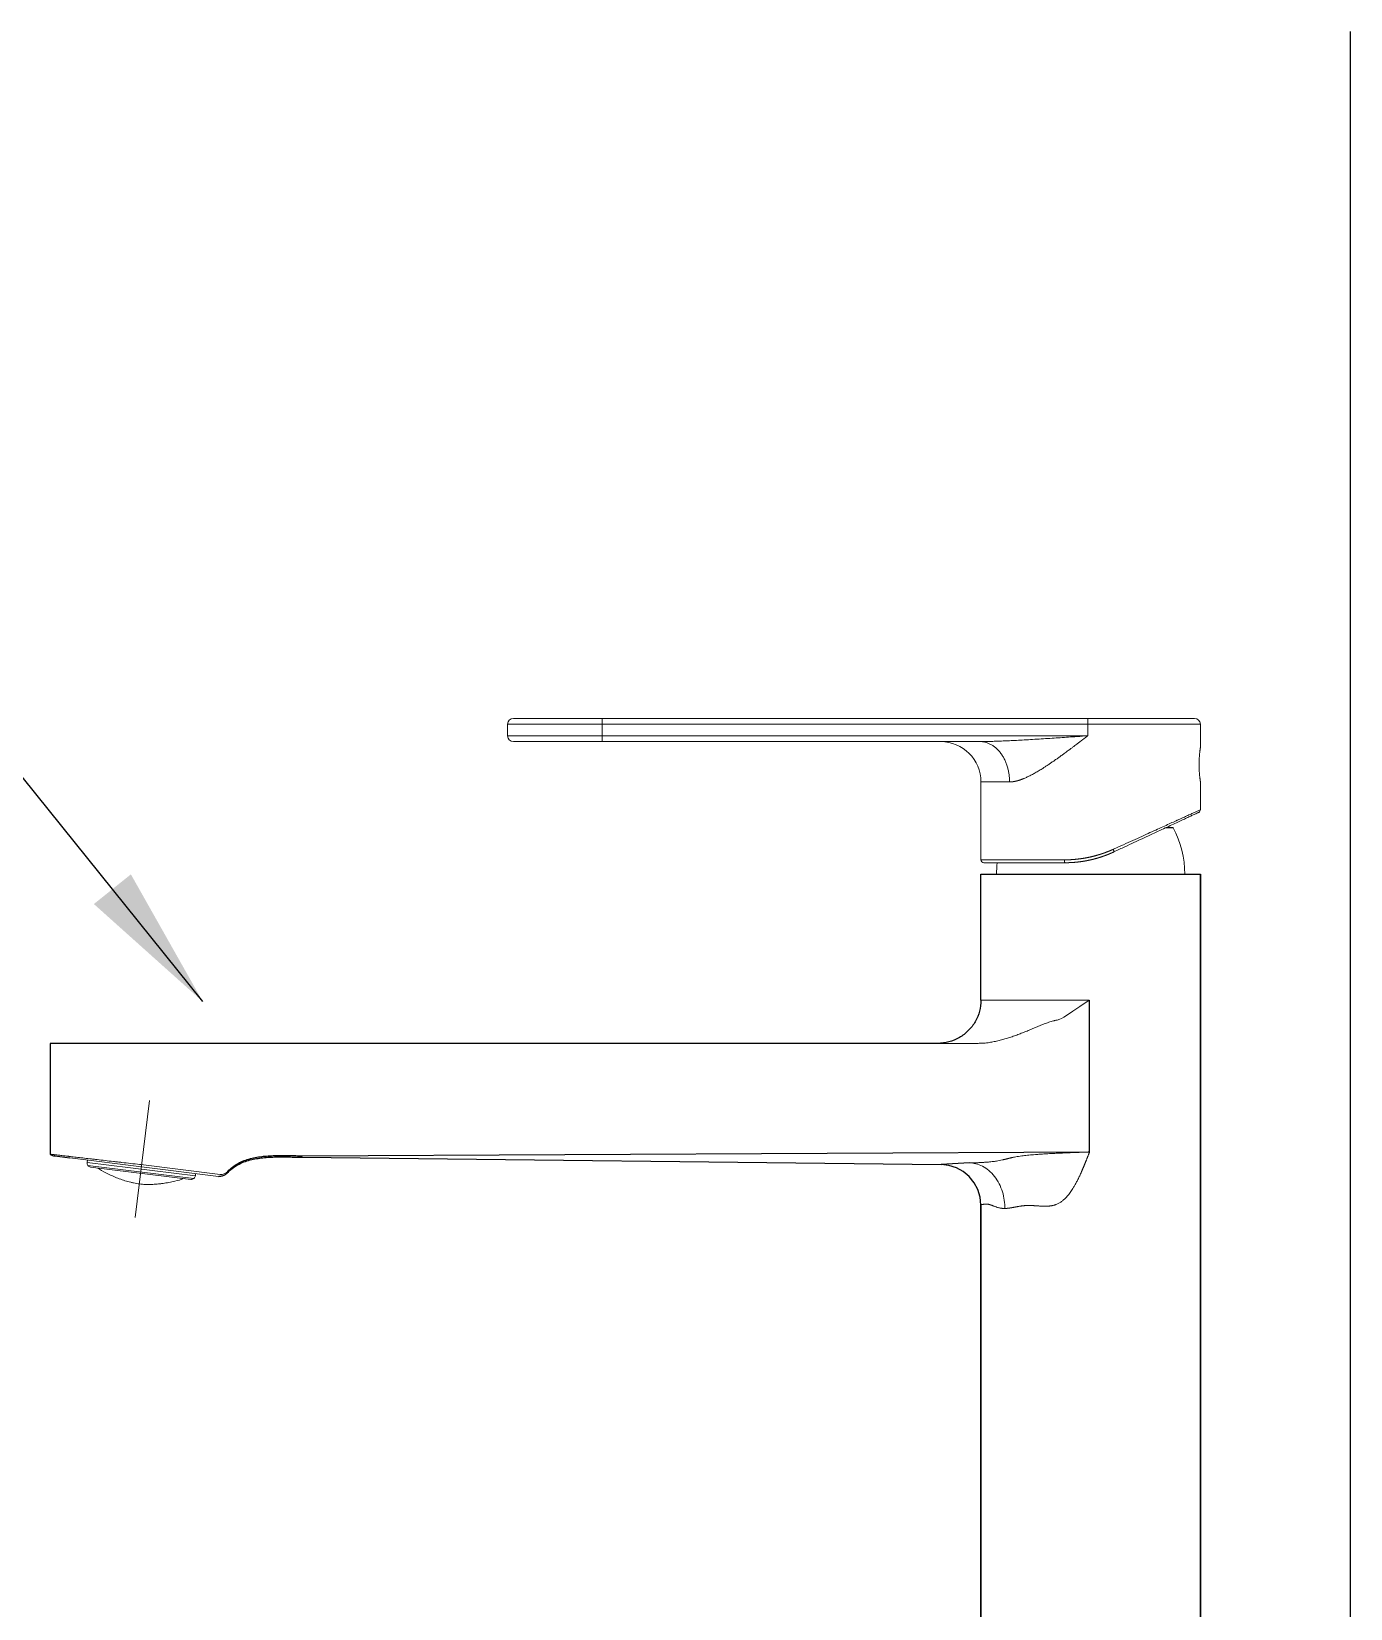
# Model space of a CAD drawing. Extents: x 0 to 3100, y 0 to 2303.
# Drawn here: x 2241.5 to 2470, y 815.9 to 1089.1 of the extents above; entities that cross this region are included whole.
import ezdxf

# ---------------------------------------------------------------- set-up
doc = ezdxf.new("R2010")
doc.units = 0
doc.header["$LTSCALE"] = 20
doc.header["$MEASUREMENT"] = 0
doc.linetypes.add('CENTER', pattern=[2, 1.25, -0.25, 0.25, -0.25])
doc.layers.get('0').update_dxf_attribs({"linetype": 'CONTINUOUS'})
for name, color, linetype in [('1', 1, 'CONTINUOUS'), ('3', 3, 'CONTINUOUS'), ('BODY', 7, 'CONTINUOUS'), ('DEF_LAYER_ASSEM_MEMBER', 7, 'CONTINUOUS')]:
    doc.layers.add(name, color=color, linetype=linetype)
doc.dimstyles.get("Standard").update_dxf_attribs({"dimtxt": 2.5, "dimasz": 2, "dimexe": 2, "dimexo": 1, "dimgap": 1.5, "dimtad": 1, "dimdec": 0, "dimlfac": 10, "dimrnd": 0.5, "dimzin": 0, "dimdsep": 46, "dimtxsty": 'Standard', "dimcen": 0, "dimclrt": 2, "dimadec": 0, "dimazin": 0, "dimtfac": 1, "dimtdec": 0, "dimtmove": 0, "dimatfit": 3, "dimfxl": 0, "dimtolj": 1, "dimtzin": 0, "dimarcsym": 0})

msp = doc.modelspace()

# ---------------------------------------------------------------- linework, layer by layer
at = {"ltscale": 0.5}
for p, q in [((2406.00001, 943.09564), (2444.00001, 943.09564)), ((2424.81765, 894.97751), (2424.81765, 921.29564)), ((2288.45205, 894.31235), (2424.81765, 894.97751)), ((2404.01158, 893.0778), (2399.0816, 892.78202))]:
    msp.add_line(p, q, dxfattribs=at)
at = {"color": 7, "linetype": 'Continuous'}
for p, q in [((2444.00001, 663.11436), (2444.00001, 943.09564)), ((2398.50001, 913.79564), (2244.75878, 913.79564)), ((2244.75878, 913.79564), (2244.75878, 894.58046)), ((2245.56243, 894.27179), (2248.1724, 893.95132)), ((2288.38582, 894.06647), (2399.0816, 892.78202)), ((2406.00001, 885.78249), (2406.00001, 663.11436))]:
    msp.add_line(p, q, dxfattribs=at)
for points, start_tangent, end_tangent in [([(2406.00001, 921.29564), (2405.74445, 919.3545), (2404.9952, 917.54564), (2403.80331, 915.99234), (2402.25001, 914.80045), (2400.44115, 914.0512), (2398.50001, 913.79564)], (-0.004338091, -0.99999059), (-0.99999059, -0.004338091)), ([(2244.75878, 894.58046), (2245.15276, 894.3724), (2245.56192, 894.27185)], (0.827859423, -0.560935625), (0.993753161, -0.111600426)), ([(2275.4428, 891.34249), (2276.29154, 892.11701), (2277.25815, 892.7497), (2278.30384, 893.23324), (2279.39077, 893.58144), (2280.49356, 893.81906), (2281.61176, 893.97285), (2282.74461, 894.06291), (2283.88082, 894.1053), (2285.00954, 894.1145), (2286.13318, 894.10372), (2287.25668, 894.08417), (2288.38582, 894.06647)], (0.682652481, 0.730743176), (0.999890221, -0.014817096)), ([(2275.50903, 891.58837), (2276.35777, 892.36289), (2277.32438, 892.99558), (2278.37007, 893.47912), (2279.457, 893.82732), (2280.5598, 894.06494), (2281.67799, 894.21873), (2282.81084, 894.30879), (2283.94705, 894.35118), (2285.07577, 894.36038), (2286.19942, 894.3496), (2287.32291, 894.33005), (2288.45205, 894.31235)], (0.682652481, 0.730743176), (0.999890221, -0.014817096)), ([(2273.91882, 890.74495), (2274.2036, 890.77781), (2274.48077, 890.80941), (2274.7497, 890.88344), (2275.00337, 890.99967), (2275.23612, 891.15378), (2275.44273, 891.34241)], (0.993073833, -0.117491968), (0.684908477, 0.728629109))]:
    msp.add_spline(points, degree=3, dxfattribs=dict(at, start_tangent=start_tangent, end_tangent=end_tangent))
at = {"layer": '1', "color": 5}
msp.add_line((2470, 49.14283), (2470, 1089.14283), dxfattribs=at)
at = {"layer": '1', "color": 7, "linetype": 'Continuous', "lineweight": 18}
for p, q in [((2324.00001, 969.09564), (2324.00001, 967.09564)), ((2340.38232, 970.09564), (2325.00001, 970.09564)), ((2340.38232, 970.09564), (2424.52883, 970.09564)), ((2424.52883, 970.09564), (2443.00001, 970.09564)), ((2444.00001, 966.09564), (2444.00001, 969.09564)), ((2340.38232, 966.09564), (2325.00001, 966.09564)), ((2405.77359, 966.09564), (2340.38232, 966.09564)), ((2444.00001, 966.09564), (2444.00001, 964.99564)), ((2406.00001, 959.09564), (2406.00001, 945.59564)), ((2444.00001, 959.19564), (2444.00001, 954.27402)), ((2438.14555, 951.19564), (2439.19029, 951.19564)), ((2406.50001, 945.09564), (2420.56612, 945.09564)), ((2273.91882, 890.74495), (2248.1724, 893.95132)), ((2251.19967, 893.53409), (2251.15092, 893.13705)), ((2269.12995, 890.22424), (2251.76039, 892.35696)), ((2260.43733, 892.77995), (2274.19035, 891.09129)), ((2269.95879, 891.23076), (2269.91004, 890.83372))]:
    msp.add_line(p, q, dxfattribs=at)
at = {"layer": '1', "color": 7, "linetype": 'Continuous', "lineweight": 13}
for p, q in [((2340.35614, 969.09564), (2324.00001, 969.09564)), ((2340.35614, 969.09564), (2424.50265, 969.09564)), ((2340.35614, 969.09564), (2340.35614, 967.09564)), ((2424.50265, 969.09564), (2444.00001, 969.09564)), ((2424.50265, 969.09564), (2424.50265, 967.09564)), ((2340.35614, 967.09564), (2324.00001, 967.09564)), ((2424.50265, 967.09564), (2340.35614, 967.09564)), ((2410.94994, 959.09564), (2406.00001, 959.09564)), ((2438.04721, 951.1429), (2439.27841, 951.1429)), ((2420.44628, 945.59564), (2406.00001, 945.59564)), ((2406.00001, 921.29564), (2424.73956, 921.29564)), ((2269.91004, 890.83372), (2251.15092, 893.13705)), ((2269.64622, 890.36742), (2251.29409, 892.62077))]:
    msp.add_line(p, q, dxfattribs=at)
at = {"layer": '1', "color": 7, "linetype": 'Continuous', "lineweight": 18}
for centre, radius, start, end in [((2325.00001, 969.09564), 1, 90, 180), ((2443.00001, 969.09564), 1, 0, 90), ((2325.00001, 967.09564), 1, 180, 270), ((2399.00001, 959.09564), 7, 0, 90), ((2443.50001, 954.27402), 0.5, 295.000562, 0.0002375), ((2439.19029, 951.09564), 0.1, 28.2035555, 90), ((2424.27257, 943.09564), 17.02744, 0, 28.2035555), ((2406.50001, 945.59564), 0.5, 180, 270), ((2425.72745, 943.09564), 17.02744, 173.2545019, 180), ((2251.8457, 893.05174), 0.7, 173, 218), ((2251.8457, 893.05174), 0.7, 218, 263), ((2269.21526, 890.91902), 0.7, 263, 308), ((2269.21526, 890.91902), 0.7, 308, 353)]:
    msp.add_arc(centre, radius, start, end, dxfattribs=at)
at = {"layer": '1', "color": 7, "linetype": 'Continuous', "lineweight": 13}
for centre, major_axis, start_param, end_param in [((2340.38232, 969.09564), (0, 1), 0, 1.570796327), ((2424.52883, 969.09564), (0, 1), 0, 1.570796327), ((2340.38232, 967.09564), (0, -1), 4.71238898, 6.283185307)]:
    msp.add_ellipse(centre, major_axis=major_axis, ratio=0.026176948, start_param=start_param, end_param=end_param, dxfattribs=at)
at = {"layer": '1', "color": 7, "linetype": 'Continuous', "lineweight": 18}
msp.add_ellipse((2274.37535, 892.59905), major_axis=(0, 1.51907), ratio=0.999657325, start_param=3.019461056, end_param=3.984390398, dxfattribs=at)
for points, knots in [([(2406.75971, 966.10314), (2406.539, 966.09995), (2406.20797, 966.09655), (2405.88323, 966.09564), (2405.77359, 966.09564)], [0, 0, 0, 0, 0.659894559, 1, 1, 1, 1]), ([(2405.77359, 966.09564), (2405.9261, 966.09564), (2406.08142, 966.08652), (2406.37567, 966.05062), (2406.51413, 966.02627), (2406.65342, 965.99379)], [0, 0, 0, 0, 0.534544831, 0.534544831, 1, 1, 1, 1]), ([(2443.77739, 962.09564), (2443.77739, 962.19153), (2443.77813, 962.2866), (2443.78099, 962.47516), (2443.78525, 962.66213), (2443.79216, 962.84597), (2443.79725, 962.95986), (2443.79831, 962.98259), (2443.80051, 963.02794), (2443.80165, 963.0506), (2443.80516, 963.11813), (2443.80763, 963.16256), (2443.8154, 963.29415), (2443.82671, 963.46503), (2443.83957, 963.62698), (2443.84966, 963.74507), (2443.85481, 963.80327), (2443.86011, 963.86018), (2443.86367, 963.89784), (2443.86546, 963.91651), (2443.87444, 964.00864), (2443.88898, 964.149), (2443.91065, 964.33902), (2443.9246, 964.45205), (2443.93472, 964.53157), (2443.93804, 964.55725), (2443.94448, 964.60631), (2443.9476, 964.62975), (2443.95665, 964.69685), (2443.96787, 964.77774), (2443.97711, 964.84172), (2443.98318, 964.88326), (2443.98506, 964.89602), (2443.98852, 964.91937), (2443.99009, 964.92994), (2443.9943, 964.95806), (2443.99855, 964.98612), (2444.00001, 964.99563), (2444.00001, 964.99564)], [0, 0, 0, 0, 0.062510842, 0.062510842, 0.125021685, 0.187532527, 0.187532527, 0.203160238, 0.203160238, 0.218787949, 0.218787949, 0.25004337, 0.25004337, 0.312554212, 0.375065055, 0.375065055, 0.406320476, 0.421948187, 0.421948187, 0.437575897, 0.437575897, 0.50008674, 0.562597582, 0.625108425, 0.625108425, 0.656363846, 0.656363846, 0.687619267, 0.687619267, 0.75013011, 0.812640952, 0.812640952, 0.843896373, 0.843896373, 0.875151795, 0.875151795, 0.937662637, 1, 1, 1, 1]), ([(2444.00001, 959.19564), (2444.00001, 959.19565), (2443.99929, 959.20039), (2443.99645, 959.21902), (2443.99224, 959.24681), (2443.98541, 959.29277), (2443.98036, 959.32731), (2443.97931, 959.3345), (2443.97714, 959.34949), (2443.97601, 959.35728), (2443.97253, 959.38146), (2443.97008, 959.39862), (2443.96238, 959.45319), (2443.95115, 959.53412), (2443.93836, 959.63111), (2443.92832, 959.70994), (2443.92318, 959.75088), (2443.9179, 959.79415), (2443.91435, 959.82351), (2443.91257, 959.83845), (2443.9036, 959.91403), (2443.88909, 960.0413), (2443.86739, 960.25069), (2443.8534, 960.40262), (2443.84323, 960.52133), (2443.83989, 960.5618), (2443.83341, 960.64349), (2443.83027, 960.6848), (2443.82116, 960.81008), (2443.80986, 960.98076), (2443.80054, 961.15861), (2443.79441, 961.29474), (2443.79251, 961.34057), (2443.78902, 961.43317), (2443.78742, 961.47999), (2443.78317, 961.62056), (2443.77886, 961.80908), (2443.77739, 961.99975), (2443.77739, 962.09564)], [0, 0, 0, 0, 0.0625, 0.0625, 0.125, 0.1875, 0.1875, 0.203125, 0.203125, 0.21875, 0.21875, 0.25, 0.25, 0.3125, 0.375, 0.375, 0.40625, 0.421875, 0.421875, 0.4375, 0.4375, 0.5, 0.5625, 0.625, 0.625, 0.65625, 0.65625, 0.6875, 0.6875, 0.75, 0.8125, 0.8125, 0.84375, 0.84375, 0.875, 0.875, 0.9375, 1, 1, 1, 1]), ([(2429.01848, 946.96949), (2428.99988, 946.96083), (2428.96268, 946.94353), (2428.9068, 946.91779), (2428.85089, 946.89224), (2428.79495, 946.86688), (2428.73898, 946.84172), (2428.68297, 946.81675), (2428.62694, 946.79197), (2428.57089, 946.76739), (2428.5148, 946.74299), (2428.45869, 946.71879), (2428.40255, 946.69478), (2428.34639, 946.67097), (2428.2902, 946.64734), (2428.23399, 946.62391), (2428.17775, 946.60066), (2428.12149, 946.57761), (2428.06521, 946.55475), (2428.00891, 946.53208), (2427.95259, 946.50959), (2427.89625, 946.4873), (2427.83989, 946.4652), (2427.78351, 946.44329), (2427.72712, 946.42156), (2427.67071, 946.40003), (2427.61428, 946.37868), (2427.55783, 946.35752), (2427.50138, 946.33655), (2427.4449, 946.31577), (2427.38842, 946.29518), (2427.33192, 946.27477), (2427.2754, 946.25455), (2427.21888, 946.23452), (2427.16235, 946.21467), (2427.1058, 946.19501), (2427.04925, 946.17554), (2426.99269, 946.15625), (2426.93611, 946.13715), (2426.87954, 946.11824), (2426.82295, 946.0995), (2426.76636, 946.08096), (2426.70976, 946.0626), (2426.65316, 946.04442), (2426.59655, 946.02642), (2426.53994, 946.00861), (2426.48333, 945.99099), (2426.42671, 945.97354), (2426.37009, 945.95628), (2426.31347, 945.93921), (2426.25685, 945.92231), (2426.20024, 945.9056), (2426.14362, 945.88906), (2426.087, 945.87271), (2426.03038, 945.85654), (2425.97377, 945.84055), (2425.91716, 945.82474), (2425.86055, 945.80912), (2425.80395, 945.79367), (2425.74736, 945.7784), (2425.69077, 945.76331), (2425.63418, 945.7484), (2425.5776, 945.73366), (2425.52103, 945.71911), (2425.46447, 945.70473), (2425.40792, 945.69054), (2425.35137, 945.67652), (2425.29484, 945.66267), (2425.23831, 945.649), (2425.1818, 945.63551), (2425.12529, 945.6222), (2425.0688, 945.60906), (2425.01233, 945.59609), (2424.95586, 945.58331), (2424.89941, 945.57069), (2424.84298, 945.55825), (2424.76998, 945.54238), (2424.68038, 945.5233), (2424.57417, 945.50127), (2424.46796, 945.47984), (2424.36175, 945.45902), (2424.25554, 945.43878), (2424.14933, 945.41915), (2424.04314, 945.4001), (2423.93696, 945.38166), (2423.8308, 945.3638), (2423.72466, 945.34653), (2423.61854, 945.32985), (2423.51245, 945.31376), (2423.40639, 945.29825), (2423.30037, 945.28333), (2423.19438, 945.26899), (2423.08843, 945.25524), (2422.98253, 945.24206), (2422.87667, 945.22946), (2422.77086, 945.21744), (2422.66511, 945.206), (2422.55942, 945.19513), (2422.45378, 945.18483), (2422.34821, 945.1751), (2422.2427, 945.16595), (2422.13726, 945.15736), (2422.0319, 945.14933), (2421.92661, 945.14188), (2421.8214, 945.13498), (2421.71627, 945.12865), (2421.61123, 945.12287), (2421.50627, 945.11766), (2421.4014, 945.113), (2421.29663, 945.1089), (2421.19195, 945.10534), (2421.08738, 945.10234), (2420.9829, 945.09989), (2420.87853, 945.09799), (2420.77427, 945.09664), (2420.67012, 945.0958), (2420.60079, 945.09569), (2420.56612, 945.09564)], [0, 0, 0, 0, 0.007120331, 0.014231473, 0.021333469, 0.028426362, 0.035510195, 0.042585011, 0.049650854, 0.056707768, 0.063755796, 0.070794983, 0.077825372, 0.084847007, 0.091859933, 0.098864196, 0.105859838, 0.112846906, 0.119825445, 0.1267955, 0.133757116, 0.140710339, 0.147655214, 0.154591788, 0.161520107, 0.168440218, 0.175352165, 0.182255997, 0.189151759, 0.196039499, 0.202919264, 0.209791102, 0.216655058, 0.223511182, 0.230359521, 0.237200123, 0.244033036, 0.250858307, 0.257675987, 0.264486122, 0.271288762, 0.278083956, 0.284871753, 0.291652202, 0.298425352, 0.305191253, 0.311949955, 0.318701507, 0.325445959, 0.332183362, 0.338913766, 0.345637221, 0.352353778, 0.359063488, 0.365766402, 0.372462571, 0.379152046, 0.385834878, 0.39251112, 0.399180822, 0.405844037, 0.412500817, 0.419151213, 0.425795279, 0.432433066, 0.439064628, 0.445690017, 0.452309286, 0.458922487, 0.465529675, 0.472130903, 0.478726224, 0.485315691, 0.491899359, 0.498477282, 0.505049513, 0.511616106, 0.523966329, 0.536304736, 0.548631682, 0.560947525, 0.573252624, 0.585547337, 0.597832025, 0.610107049, 0.62237277, 0.634629551, 0.646877757, 0.65911775, 0.671349896, 0.683574561, 0.695792111, 0.708002913, 0.720207335, 0.732405744, 0.74459851, 0.756786002, 0.768968589, 0.781146642, 0.793320531, 0.805490628, 0.817657302, 0.829820927, 0.841981874, 0.854140515, 0.866297223, 0.87845237, 0.890606328, 0.902759471, 0.914912171, 0.927064802, 0.939217736, 0.951371345, 0.963526004, 0.975682084, 0.987839959, 1, 1, 1, 1]), ([(2424.73956, 921.29564), (2419.93713, 917.9649), (2419.65723, 917.92541), (2419.23999, 917.84793), (2419.10135, 917.81906), (2418.89395, 917.7716), (2418.82487, 917.75508), (2418.68712, 917.72079), (2418.61846, 917.70303), (2418.27614, 917.6113), (2418.00546, 917.52871), (2417.4685, 917.35008), (2417.20225, 917.25399), (2416.67246, 917.05275), (2416.40892, 916.94765), (2415.88306, 916.73257), (2415.62074, 916.62257), (2415.09611, 916.40105), (2414.83379, 916.28955), (2414.30822, 916.06784), (2414.04497, 915.9576), (2413.51677, 915.74072), (2413.25175, 915.63407), (2412.72013, 915.42657), (2412.45346, 915.32568), (2411.91818, 915.1304), (2411.64955, 915.03603), (2411.11017, 914.85412), (2410.83941, 914.76654), (2410.29555, 914.59827), (2410.02245, 914.51755), (2409.61059, 914.40285), (2409.47294, 914.36568), (2409.19678, 914.29384), (2408.91978, 914.22449), (2408.64089, 914.16092), (2408.36096, 914.10062), (2408.22047, 914.07212), (2407.79729, 913.99213), (2407.51289, 913.9462), (2407.22596, 913.90899)], [0, 0, 0, 0, 0.0625, 0.0625, 0.09375, 0.09375, 0.109375, 0.109375, 0.125, 0.125, 0.1875, 0.1875, 0.25, 0.25, 0.3125, 0.3125, 0.375, 0.375, 0.4375, 0.4375, 0.5, 0.5, 0.5625, 0.5625, 0.625, 0.625, 0.6875, 0.6875, 0.75, 0.75, 0.8125, 0.8125, 0.84375, 0.84375, 0.875, 0.90625, 0.90625, 0.9375, 0.9375, 1, 1, 1, 1]), ([(2405.50672, 913.79564), (2394.62165, 913.79564), (2383.73669, 913.79564), (2361.96694, 913.79564), (2351.08214, 913.79564), (2340.1974, 913.79564)], [0, 0, 0, 0, 0.5, 0.5, 1, 1, 1, 1]), ([(2406.2049, 913.81412), (2406.08876, 913.80777), (2405.9725, 913.80319), (2405.73976, 913.79715), (2405.62329, 913.79568), (2405.50672, 913.79564)], [0, 0, 0, 0, 0.5, 0.5, 1, 1, 1, 1]), ([(2407.22596, 913.909), (2407.05628, 913.887), (2406.88644, 913.86778), (2406.54621, 913.8358), (2406.37597, 913.82305), (2406.20548, 913.81379)], [0, 0, 0, 0, 0.5, 0.5, 1, 1, 1, 1]), ([(2260.25235, 892.8024), (2259.73569, 892.86139), (2259.22259, 892.92015), (2258.20336, 893.03685), (2257.69722, 893.0948), (2257.13177, 893.15947), (2257.069, 893.16664), (2256.94356, 893.18098), (2256.88087, 893.18815), (2256.69322, 893.2096), (2256.31984, 893.25227), (2255.9521, 893.29427), (2255.22406, 893.37744), (2254.74858, 893.43177), (2253.81716, 893.53859), (2253.36123, 893.5911), (2252.6922, 893.66811), (2252.47166, 893.6935), (2252.14465, 893.73111), (2252.03628, 893.74357), (2251.82081, 893.76834), (2251.71405, 893.7806), (2251.18588, 893.84124), (2250.78043, 893.88769), (2250.00284, 893.9767), (2249.6307, 894.01927), (2248.91978, 894.10098), (2248.581, 894.14014), (2248.17895, 894.18661), (2248.09961, 894.19578), (2247.98224, 894.20934), (2247.94336, 894.21383), (2247.86636, 894.22273), (2247.67561, 894.24476), (2247.49361, 894.26575), (2247.07331, 894.31418), (2246.55685, 894.37347), (2246.12702, 894.42265), (2245.83757, 894.45601), (2245.74659, 894.46655), (2245.61849, 894.48142), (2245.57719, 894.48622), (2245.51736, 894.49317), (2245.49776, 894.49545), (2245.45933, 894.49992), (2245.44051, 894.50211), (2245.27469, 894.52141), (2245.15236, 894.53564), (2244.95638, 894.55825), (2244.88273, 894.56664), (2244.78401, 894.57773), (2244.75894, 894.58044), (2244.75878, 894.58046), (2244.75878, 894.58046), (2244.75878, 894.58046)], [0, 0, 0, 0, 0.062480718, 0.062480718, 0.124961437, 0.124961437, 0.132771527, 0.132771527, 0.140581616, 0.140581616, 0.156201796, 0.187442155, 0.187442155, 0.249922873, 0.249922873, 0.312403592, 0.312403592, 0.343643951, 0.343643951, 0.359264131, 0.359264131, 0.37488431, 0.37488431, 0.437365029, 0.437365029, 0.499845747, 0.499845747, 0.562326465, 0.562326465, 0.577946645, 0.577946645, 0.585756735, 0.585756735, 0.593566824, 0.624807184, 0.624807184, 0.687287902, 0.74976862, 0.74976862, 0.78100898, 0.78100898, 0.796629159, 0.796629159, 0.804439249, 0.804439249, 0.812249339, 0.812249339, 0.874730057, 0.874730057, 0.937210775, 0.937210775, 0.999691494, 0.999691494, 1, 1, 1, 1]), ([(2252.96851, 892.18085), (2253.43587, 891.88782), (2253.91214, 891.61529), (2254.70061, 891.20465), (2255.00754, 891.05443), (2255.62822, 890.76964), (2255.94197, 890.63508), (2256.57636, 890.38182), (2256.897, 890.26312), (2257.54544, 890.04217), (2257.87321, 889.93988), (2258.37078, 889.80002), (2258.53763, 889.75567), (2258.78955, 889.69296), (2258.87384, 889.67268), (2259.04285, 889.63354), (2259.12737, 889.61472), (2259.38101, 889.56071), (2259.55019, 889.52795), (2259.88877, 889.47022), (2260.05817, 889.4453), (2260.39721, 889.40405), (2260.56685, 889.38772), (2260.90633, 889.36267), (2261.07617, 889.3539), (2261.41603, 889.3425), (2261.58605, 889.33986), (2261.92622, 889.33984), (2262.09638, 889.34246), (2262.60706, 889.35753), (2262.94777, 889.37715), (2263.45922, 889.42), (2263.62976, 889.43653), (2263.88567, 889.46468), (2263.97099, 889.47462), (2264.14165, 889.49561), (2264.22704, 889.50667), (2264.65357, 889.5647), (2264.99273, 889.61971), (2265.66705, 889.74653), (2266.0022, 889.81833), (2266.87692, 890.0287), (2267.41324, 890.18088), (2267.94426, 890.35518)], [0, 0, 0, 0, 0.104954583, 0.104954583, 0.170643579, 0.170643579, 0.236332574, 0.236332574, 0.302021569, 0.302021569, 0.367710565, 0.367710565, 0.400555062, 0.400555062, 0.416977311, 0.416977311, 0.43339956, 0.43339956, 0.466244058, 0.466244058, 0.499088555, 0.499088555, 0.531933053, 0.531933053, 0.564777551, 0.564777551, 0.597622048, 0.597622048, 0.630466546, 0.630466546, 0.696155541, 0.696155541, 0.729000039, 0.729000039, 0.745422288, 0.745422288, 0.761844537, 0.761844537, 0.827533532, 0.827533532, 0.893222527, 0.893222527, 1, 1, 1, 1]), ([(2404.01158, 893.0778), (2404.37193, 893.07256), (2405.11919, 892.97989), (2406.26788, 892.54923), (2407.37526, 891.80712), (2408.36553, 890.77089), (2409.171, 889.49784), (2409.94092, 887.59861), (2410.15012, 886.10013), (2410.15786, 885.17387)], [0, 0, 0, 0, 0.124999947, 0.249999954, 0.374999962, 0.499999969, 0.624999977, 0.749999985, 1, 1, 1, 1])]:
    msp.add_open_spline(points, degree=3, knots=knots, dxfattribs=at)
for points, degree in [([(2406.65464, 966.04139), (2406.64698, 965.98508)], 1), ([(2443.71132, 953.82087), (2443.71131, 953.82087), (2443.65957, 953.79674), (2443.42811, 953.68881), (2443.04565, 953.51046), (2442.51719, 953.26404), (2441.85193, 952.95382), (2441.05665, 952.58297), (2440.13266, 952.15211), (2439.08984, 951.66584), (2437.94676, 951.13281), (2436.7038, 950.55321), (2435.34938, 949.92163), (2433.93038, 949.25994), (2432.5044, 948.595), (2430.95412, 947.87209), (2429.69535, 947.28512), (2429.01848, 946.96949)], 3), ([(2260.43733, 892.77995), (2260.37567, 892.78752), (2260.31399, 892.79483), (2260.25229, 892.80187)], 3)]:
    msp.add_open_spline(points, degree=degree, dxfattribs=at)
at = {"layer": '1', "color": 7, "linetype": 'Continuous', "lineweight": 13}
for points, knots in [([(2406.65342, 965.99379), (2406.6741, 965.98896), (2406.69479, 965.98396), (2406.87573, 965.93868), (2407.03692, 965.88774), (2407.3589, 965.76313), (2407.51969, 965.68944), (2407.83829, 965.51888), (2407.9961, 965.42199), (2408.30605, 965.20527), (2408.45819, 965.08543), (2408.75412, 964.82379), (2408.8979, 964.682), (2409.1746, 964.37823), (2409.3075, 964.21624), (2409.56018, 963.87454), (2409.67997, 963.69481), (2409.9046, 963.32065), (2410.00946, 963.1262), (2410.20293, 962.72602), (2410.29155, 962.52028), (2410.45181, 962.10113), (2410.52346, 961.88773), (2410.64959, 961.45689), (2410.70407, 961.23946), (2410.79623, 960.80404), (2410.8339, 960.58606), (2410.8932, 960.1527), (2410.91483, 959.93733), (2410.94322, 959.51192), (2410.94996, 959.30188), (2410.94996, 959.09564)], [0, 0, 0, 0, 0.009147642, 0.009147642, 0.079922811, 0.079922811, 0.150697979, 0.150697979, 0.221473148, 0.221473148, 0.292248316, 0.292248316, 0.363023484, 0.363023484, 0.433798653, 0.433798653, 0.504573821, 0.504573821, 0.57534899, 0.57534899, 0.646124158, 0.646124158, 0.716899326, 0.716899326, 0.787674495, 0.787674495, 0.858449663, 0.858449663, 0.929224832, 0.929224832, 1, 1, 1, 1]), ([(2424.50265, 967.09564), (2423.88845, 967.05304), (2422.76615, 966.97519), (2421.1785, 966.86589), (2419.72509, 966.76709), (2418.27978, 966.67065), (2416.7994, 966.57448), (2415.31323, 966.48154), (2413.86946, 966.39577), (2412.5064, 966.32006), (2411.25067, 966.25611), (2410.10481, 966.20384), (2409.04742, 966.16204), (2408.04231, 966.12947), (2407.28672, 966.11159), (2406.86315, 966.10463), (2406.75971, 966.10314)], [0, 0, 0, 0, 0.101279828, 0.185184751, 0.262154656, 0.341627273, 0.424653363, 0.508120496, 0.589512965, 0.666713932, 0.738183326, 0.803243836, 0.863748693, 0.922267136, 0.980925889, 1, 1, 1, 1]), ([(2424.50265, 967.09564), (2424.48105, 967.07924), (2424.4381, 967.04663), (2424.37402, 966.99798), (2424.31066, 966.94988), (2424.24802, 966.90233), (2424.1861, 966.85533), (2424.12489, 966.80888), (2424.0644, 966.76298), (2424.00463, 966.71762), (2423.94558, 966.67282), (2423.88724, 966.62856), (2423.82963, 966.58485), (2423.77273, 966.54169), (2423.71655, 966.49908), (2423.66109, 966.45702), (2423.60635, 966.41551), (2423.55233, 966.37454), (2423.49903, 966.33413), (2423.44645, 966.29426), (2423.39458, 966.25494), (2423.34344, 966.21617), (2423.29301, 966.17795), (2423.24331, 966.14028), (2423.19432, 966.10316), (2423.14605, 966.06658), (2423.0985, 966.03056), (2423.05166, 965.99508), (2423.00554, 965.96016), (2422.96015, 965.92578), (2422.91546, 965.89195), (2422.8715, 965.85867), (2422.82825, 965.82593), (2422.78571, 965.79375), (2422.7439, 965.76211), (2422.7028, 965.73103), (2422.66241, 965.70049), (2422.62274, 965.6705), (2422.58378, 965.64106), (2422.54553, 965.61217), (2422.508, 965.58383), (2422.47119, 965.55604), (2422.43508, 965.52879), (2422.39969, 965.50209), (2422.36501, 965.47595), (2422.33104, 965.45035), (2422.29778, 965.4253), (2422.14195, 965.308), (2421.86878, 965.10286), (2421.4837, 964.81499), (2421.11513, 964.54083), (2420.76303, 964.2804), (2420.36156, 963.98532), (2419.91206, 963.65803), (2419.41616, 963.30135), (2418.94087, 962.96415), (2418.46323, 962.63043), (2417.98236, 962.30066), (2417.49755, 961.97534), (2417.03073, 961.66957), (2416.49492, 961.32793), (2415.89553, 960.96072), (2415.23877, 960.58104), (2414.61602, 960.245), (2414.02687, 959.95263), (2413.62274, 959.77193), (2413.39045, 959.67553), (2413.31838, 959.64617), (2413.24682, 959.61757), (2413.17578, 959.58974), (2413.10526, 959.56266), (2413.03525, 959.53635), (2412.96575, 959.5108), (2412.89676, 959.48602), (2412.82828, 959.46199), (2412.76031, 959.43873), (2412.69285, 959.41623), (2412.6259, 959.3945), (2412.55944, 959.37353), (2412.49349, 959.35332), (2412.42804, 959.33387), (2412.36309, 959.31518), (2412.29864, 959.29726), (2412.23469, 959.2801), (2412.17123, 959.2637), (2412.10826, 959.24807), (2412.04579, 959.23319), (2411.98381, 959.21908), (2411.92231, 959.20574), (2411.8613, 959.19315), (2411.80078, 959.18133), (2411.74074, 959.17027), (2411.68118, 959.15997), (2411.62211, 959.15044), (2411.56351, 959.14167), (2411.50539, 959.13366), (2411.44774, 959.12641), (2411.39056, 959.11993), (2411.33386, 959.11421), (2411.27763, 959.10925), (2411.22186, 959.10505), (2411.16656, 959.10162), (2411.11172, 959.09895), (2411.05735, 959.09705), (2411.00341, 959.09586), (2410.96774, 959.09572), (2410.94994, 959.09564)], [0, 0, 0, 0, 0.004635984, 0.009220865, 0.013754643, 0.018237318, 0.02266889, 0.027049359, 0.031378725, 0.035656988, 0.039884148, 0.044060205, 0.04818516, 0.052259012, 0.056281761, 0.060253408, 0.064173953, 0.068043395, 0.071861735, 0.075628973, 0.079345108, 0.083010142, 0.086624073, 0.090186903, 0.093698631, 0.097159257, 0.100568782, 0.103927206, 0.107234528, 0.110490749, 0.113695869, 0.116849889, 0.119952807, 0.123004625, 0.126005342, 0.12895496, 0.131853477, 0.134700894, 0.137497212, 0.14024243, 0.142936549, 0.145579569, 0.14817149, 0.150712313, 0.153202037, 0.155640664, 0.158028193, 0.160364624, 0.189199984, 0.216867726, 0.2433683, 0.268702217, 0.292870061, 0.33008577, 0.365854013, 0.400178228, 0.433062312, 0.469473028, 0.504637697, 0.538564662, 0.571263212, 0.621735735, 0.669933971, 0.715915268, 0.759745675, 0.801501452, 0.806991211, 0.812450437, 0.817879367, 0.823278238, 0.828647296, 0.833986788, 0.839296964, 0.844578081, 0.849830399, 0.855054183, 0.8602497, 0.865417225, 0.870557035, 0.875669412, 0.880754643, 0.885813018, 0.890844835, 0.895850393, 0.900829998, 0.905783961, 0.910712596, 0.915616223, 0.920495168, 0.92534976, 0.930180334, 0.93498723, 0.939770792, 0.944531371, 0.949269322, 0.953985005, 0.958678785, 0.963351033, 0.968002124, 0.972632439, 0.977242363, 0.981832289, 0.986402612, 0.990953733, 0.995486058, 1, 1, 1, 1]), ([(2444.00001, 954.27402), (2444, 954.27402), (2443.97993, 954.26493), (2443.89734, 954.22748), (2443.83484, 954.19914), (2443.66567, 954.12239), (2443.55899, 954.07398), (2443.30032, 953.95657), (2443.14829, 953.88755), (2442.79838, 953.72867), (2442.60046, 953.6388), (2442.15881, 953.43823), (2441.91505, 953.32753), (2441.38236, 953.08561), (2441.09342, 952.95439), (2440.62701, 952.74258), (2440.46605, 952.66949), (2440.21651, 952.55618), (2440.08972, 952.4986), (2439.93829, 952.42984), (2439.8617, 952.39507), (2439.82319, 952.37758), (2439.80388, 952.36882), (2439.79421, 952.36443), (2439.78937, 952.36223), (2439.78695, 952.36113), (2439.78574, 952.36058), (2439.78522, 952.36035), (2439.78488, 952.36019), (2439.78468, 952.3601), (2439.48848, 952.22561), (2439.17299, 952.08238), (2438.50214, 951.77781), (2438.14677, 951.61647), (2437.39569, 951.27548), (2436.99997, 951.09582), (2436.16827, 950.71822), (2435.73228, 950.52027), (2434.82073, 950.10639), (2434.34517, 949.89047), (2433.35575, 949.44122), (2432.8419, 949.2079), (2431.77787, 948.72477), (2431.22769, 948.47496), (2430.09333, 947.95989), (2429.50916, 947.69465), (2428.91007, 947.42264)], [0, 0, 0, 0, 0.0625, 0.0625, 0.125, 0.125, 0.1875, 0.1875, 0.25, 0.25, 0.3125, 0.3125, 0.375, 0.375, 0.4375, 0.4375, 0.46875, 0.46875, 0.484375, 0.4921875, 0.49609375, 0.498046875, 0.499023438, 0.499511719, 0.499755859, 0.49987793, 0.499938965, 0.499969482, 0.499969482, 0.5, 0.5, 0.5625, 0.5625, 0.625, 0.625, 0.6875, 0.6875, 0.75, 0.75, 0.8125, 0.8125, 0.875, 0.875, 0.9375, 0.9375, 1, 1, 1, 1]), ([(2420.56612, 945.09564), (2420.55827, 945.09564), (2420.55043, 945.09887), (2420.53505, 945.11163), (2420.52751, 945.12118), (2420.51301, 945.14623), (2420.50606, 945.16173), (2420.49302, 945.19809), (2420.48693, 945.21895), (2420.47584, 945.26523), (2420.47084, 945.29065), (2420.46212, 945.34507), (2420.45841, 945.37407), (2420.4524, 945.43453), (2420.45012, 945.466), (2420.44706, 945.53019), (2420.44628, 945.56292), (2420.44628, 945.59564)], [0, 0, 0, 0, 0.125, 0.125, 0.25, 0.25, 0.375, 0.375, 0.5, 0.5, 0.625, 0.625, 0.75, 0.75, 0.875, 0.875, 1, 1, 1, 1]), ([(2428.91007, 947.42264), (2428.89107, 947.41404), (2428.85311, 947.39684), (2428.79607, 947.37128), (2428.73902, 947.3459), (2428.68195, 947.32073), (2428.62487, 947.29577), (2428.56778, 947.271), (2428.51068, 947.24644), (2428.45356, 947.22208), (2428.39644, 947.19792), (2428.33931, 947.17396), (2428.28218, 947.15021), (2428.22504, 947.12665), (2428.1679, 947.1033), (2428.11076, 947.08015), (2428.05361, 947.05719), (2427.99647, 947.03444), (2427.93933, 947.01189), (2427.8822, 946.98954), (2427.82507, 946.96738), (2427.76795, 946.94543), (2427.71083, 946.92368), (2427.65373, 946.90212), (2427.59663, 946.88077), (2427.53955, 946.85961), (2427.48248, 946.83865), (2427.42542, 946.81789), (2427.36838, 946.79733), (2427.31135, 946.77696), (2427.25435, 946.7568), (2427.19736, 946.73683), (2427.14039, 946.71705), (2427.08345, 946.69748), (2427.02653, 946.67809), (2426.96963, 946.65891), (2426.91275, 946.63992), (2426.85591, 946.62113), (2426.79909, 946.60253), (2426.7423, 946.58412), (2426.68554, 946.56591), (2426.62881, 946.54789), (2426.57211, 946.53007), (2426.51545, 946.51244), (2426.45882, 946.495), (2426.40223, 946.47775), (2426.34568, 946.46069), (2426.28916, 946.44382), (2426.23269, 946.42714), (2426.17626, 946.41065), (2426.11987, 946.39435), (2426.06353, 946.37824), (2426.00723, 946.36231), (2425.95097, 946.34657), (2425.89477, 946.33102), (2425.83861, 946.31565), (2425.7825, 946.30046), (2425.72645, 946.28547), (2425.67044, 946.27065), (2425.61449, 946.25602), (2425.55859, 946.24157), (2425.50275, 946.2273), (2425.44697, 946.21322), (2425.39124, 946.19931), (2425.33557, 946.18559), (2425.27997, 946.17204), (2425.22442, 946.15868), (2425.16893, 946.14549), (2425.11351, 946.13248), (2425.05815, 946.11965), (2425.00286, 946.107), (2424.94763, 946.09452), (2424.89247, 946.08222), (2424.83738, 946.07009), (2424.78235, 946.05813), (2424.7274, 946.04636), (2424.65644, 946.03135), (2424.56938, 946.0133), (2424.46609, 945.99243), (2424.36259, 945.97208), (2424.2589, 945.95224), (2424.15502, 945.93291), (2424.05095, 945.91411), (2423.9467, 945.89582), (2423.84227, 945.87805), (2423.73768, 945.86081), (2423.63292, 945.84409), (2423.52801, 945.8279), (2423.42294, 945.81224), (2423.31773, 945.79712), (2423.21238, 945.78253), (2423.1069, 945.76847), (2423.00129, 945.75495), (2422.89556, 945.74198), (2422.78972, 945.72954), (2422.68377, 945.71766), (2422.57771, 945.70632), (2422.47156, 945.69553), (2422.36533, 945.68529), (2422.25901, 945.6756), (2422.15261, 945.66647), (2422.04615, 945.65789), (2421.93963, 945.64986), (2421.83306, 945.64238), (2421.72644, 945.63546), (2421.61978, 945.62909), (2421.51309, 945.62328), (2421.40638, 945.61802), (2421.29966, 945.61331), (2421.19292, 945.60915), (2421.08619, 945.60555), (2420.97947, 945.6025), (2420.87276, 945.6), (2420.76607, 945.59806), (2420.65942, 945.59668), (2420.55279, 945.59581), (2420.4818, 945.5957), (2420.44629, 945.59564)], [0, 0, 0, 0, 0.007241422, 0.014471671, 0.021690714, 0.02889852, 0.036095058, 0.043280298, 0.050454212, 0.057616772, 0.064767952, 0.071907727, 0.079036072, 0.086152965, 0.093258383, 0.100352305, 0.107434712, 0.114505584, 0.121564903, 0.128612652, 0.135648816, 0.14267338, 0.14968633, 0.156687653, 0.163677337, 0.170655371, 0.177621746, 0.184576452, 0.191519483, 0.19845083, 0.205370488, 0.212278452, 0.219174718, 0.226059282, 0.232932144, 0.2397933, 0.246642751, 0.253480498, 0.260306537, 0.267120861, 0.27392346, 0.280714326, 0.287493451, 0.294260828, 0.30101645, 0.307760311, 0.314492405, 0.321212726, 0.327921271, 0.334618033, 0.34130301, 0.347976199, 0.354637595, 0.361287198, 0.367925004, 0.374551013, 0.381165224, 0.387767636, 0.394358249, 0.400937063, 0.40750408, 0.414059302, 0.420602729, 0.427134364, 0.43365421, 0.440162271, 0.44665855, 0.453143051, 0.459615779, 0.466076738, 0.472525936, 0.478963376, 0.485389066, 0.491803013, 0.498205223, 0.504595705, 0.510974467, 0.522945747, 0.53493017, 0.546927729, 0.558938415, 0.570962223, 0.582999147, 0.595049182, 0.607112325, 0.619188572, 0.631277924, 0.643380379, 0.655495941, 0.667624611, 0.679766396, 0.691921304, 0.704089342, 0.716270525, 0.728464865, 0.74067238, 0.75289309, 0.765127017, 0.777374183, 0.789634563, 0.801908091, 0.814194695, 0.826494298, 0.838806818, 0.851132169, 0.863470261, 0.875820998, 0.888184281, 0.900560005, 0.912948063, 0.925348344, 0.937760731, 0.950185107, 0.962621349, 0.975069332, 0.987528926, 1, 1, 1, 1]), ([(2404.01158, 893.0778), (2404.03816, 893.07792), (2404.09448, 893.07818), (2404.18378, 893.07885), (2404.28264, 893.07981), (2404.39107, 893.08117), (2404.50906, 893.08298), (2404.63662, 893.08534), (2404.77374, 893.08834), (2404.92044, 893.09207), (2405.0767, 893.09663), (2405.24253, 893.10214), (2405.41792, 893.1087), (2405.60289, 893.11643), (2405.81465, 893.12626), (2406.04396, 893.13819), (2406.28155, 893.15207), (2406.50101, 893.16621), (2406.70235, 893.18035), (2406.88557, 893.19422), (2407.29767, 893.22761), (2407.89868, 893.28662), (2408.60536, 893.3803), (2409.18989, 893.48038), (2409.5616, 893.55652), (2409.80784, 893.61173), (2409.91674, 893.63666), (2410.02525, 893.66208), (2410.13337, 893.68795), (2410.24111, 893.71428), (2410.34847, 893.74103), (2410.44293, 893.76511), (2410.5251, 893.78618), (2410.5955, 893.80403), (2410.66707, 893.82205), (2410.73982, 893.84023), (2410.81374, 893.85856), (2410.88884, 893.87705), (2410.96511, 893.89568), (2411.04256, 893.91445), (2411.15056, 893.94046), (2411.28807, 893.97295), (2411.45416, 894.01077), (2411.618, 894.04655), (2411.8832, 894.10175), (2412.2664, 894.17297), (2412.78411, 894.2546), (2413.29568, 894.32248), (2413.80099, 894.37989), (2414.30019, 894.43002), (2414.84483, 894.47858), (2415.48905, 894.5298), (2416.24858, 894.58303), (2417.13904, 894.63821), (2418.0798, 894.69021), (2419.07849, 894.74013), (2420.14278, 894.78921), (2421.11006, 894.83086), (2421.99197, 894.86695), (2422.80018, 894.89914), (2423.75877, 894.9367), (2424.44798, 894.96326), (2424.81765, 894.97751)], [0, 0, 0, 0, 0.003886017, 0.008236519, 0.013051514, 0.018331009, 0.024075008, 0.030283515, 0.036956533, 0.044094064, 0.05169611, 0.059762673, 0.068293755, 0.077289355, 0.086749475, 0.099185179, 0.110742397, 0.121421148, 0.131221457, 0.140143355, 0.148186886, 0.191459985, 0.228186227, 0.252286038, 0.278299145, 0.283759387, 0.289201758, 0.294626265, 0.300032915, 0.305421714, 0.310792668, 0.316145784, 0.319607161, 0.323120845, 0.326686923, 0.330305477, 0.333976589, 0.337700334, 0.341476787, 0.345306017, 0.349188093, 0.357477337, 0.365625385, 0.373633622, 0.381503508, 0.40437224, 0.429227008, 0.456092749, 0.477709201, 0.501446439, 0.527308917, 0.555300076, 0.593127445, 0.635301796, 0.681825812, 0.726731915, 0.777084767, 0.832885051, 0.863998025, 0.902221488, 0.947555473, 1, 1, 1, 1]), ([(2424.81765, 894.97751), (2424.79778, 894.92688), (2424.75836, 894.82639), (2424.69952, 894.67691), (2424.6415, 894.52984), (2424.58429, 894.38518), (2424.52788, 894.24294), (2424.47227, 894.10311), (2424.41747, 893.9657), (2424.36347, 893.8307), (2424.31028, 893.69811), (2424.2579, 893.56794), (2424.20632, 893.44018), (2424.15554, 893.31484), (2424.10558, 893.19191), (2424.05642, 893.07139), (2424.00806, 892.95329), (2423.96051, 892.8376), (2423.91376, 892.72433), (2423.86782, 892.61347), (2423.82269, 892.50502), (2423.77836, 892.39899), (2423.73483, 892.29537), (2423.69211, 892.19417), (2423.65019, 892.09538), (2423.60908, 891.999), (2423.56877, 891.90504), (2423.52926, 891.81349), (2423.49056, 891.72436), (2423.45266, 891.63764), (2423.37536, 891.46201), (2423.25866, 891.20125), (2423.10147, 890.85969), (2422.94594, 890.53157), (2422.79208, 890.21689), (2422.6399, 889.91565), (2422.4894, 889.62785), (2422.34058, 889.35349), (2422.19346, 889.09255), (2422.01701, 888.79234), (2421.8089, 888.45793), (2421.5657, 888.09554), (2421.32134, 887.75976), (2421.07591, 887.45059), (2420.82941, 887.16804), (2420.59298, 886.92349), (2420.36638, 886.71283), (2420.14956, 886.53125), (2419.92874, 886.36582), (2419.70397, 886.21657), (2419.47536, 886.08349), (2419.24299, 885.96665), (2419.04763, 885.88321), (2418.89086, 885.82519), (2418.77308, 885.786), (2418.6521, 885.74991), (2418.52793, 885.71695), (2418.40061, 885.6871), (2418.27018, 885.66038), (2418.13667, 885.63677), (2418.0001, 885.61629), (2417.86054, 885.59892), (2417.71801, 885.58467), (2417.57255, 885.57353), (2417.42422, 885.56552), (2417.27306, 885.56062), (2417.12143, 885.55887), (2416.96566, 885.56015), (2416.80214, 885.56405), (2416.62506, 885.57063), (2416.43465, 885.5799), (2416.23118, 885.59182), (2416.056, 885.60376), (2415.91476, 885.61394), (2415.81314, 885.62118), (2415.71653, 885.62806), (2415.62488, 885.63457), (2415.53815, 885.6407), (2415.45631, 885.64647), (2415.37932, 885.65186), (2415.30713, 885.65687), (2415.23972, 885.66152), (2415.17706, 885.66579), (2415.11911, 885.6697), (2415.06585, 885.67323), (2415.01724, 885.67638), (2414.97327, 885.67917), (2414.93391, 885.68159), (2414.89914, 885.68363), (2414.86895, 885.68531), (2414.82592, 885.68746), (2414.76869, 885.68995), (2414.69594, 885.69272), (2414.62359, 885.695), (2414.55164, 885.69681), (2414.48009, 885.69813), (2414.40894, 885.69898), (2414.33819, 885.69936), (2414.26784, 885.69925), (2414.19788, 885.69867), (2414.12832, 885.69762), (2414.05916, 885.69608), (2413.9904, 885.69407), (2413.92204, 885.69158), (2413.85407, 885.68862), (2413.78649, 885.68518), (2413.71932, 885.68126), (2413.65253, 885.67686), (2413.57527, 885.67122), (2413.48556, 885.66362), (2413.38151, 885.65334), (2413.2719, 885.64116), (2413.15684, 885.62709), (2413.03644, 885.61111), (2412.91084, 885.59322), (2412.78016, 885.57344), (2412.64453, 885.55174), (2412.50412, 885.52816), (2412.37274, 885.505), (2412.25386, 885.48353), (2412.15081, 885.46488), (2412.0537, 885.44719), (2411.96242, 885.43047), (2411.87689, 885.41472), (2411.79701, 885.39994), (2411.72271, 885.38613), (2411.6539, 885.37329), (2411.59052, 885.36143), (2411.5325, 885.35053), (2411.47977, 885.3406), (2411.43228, 885.33165), (2411.38997, 885.32366), (2411.3528, 885.31665), (2411.32072, 885.31061), (2411.2937, 885.30553), (2411.27171, 885.30143), (2411.25473, 885.29829), (2411.23297, 885.29438), (2411.20474, 885.28952), (2411.16839, 885.28337), (2411.13194, 885.27738), (2411.09541, 885.27154), (2411.05878, 885.26585), (2411.02206, 885.2603), (2410.98525, 885.25491), (2410.94836, 885.24966), (2410.91139, 885.24456), (2410.87433, 885.23962), (2410.8372, 885.23481), (2410.79998, 885.23016), (2410.7627, 885.22566), (2410.72534, 885.22131), (2410.68791, 885.2171), (2410.65041, 885.21304), (2410.61285, 885.20914), (2410.57522, 885.20538), (2410.53753, 885.20177), (2410.49978, 885.1983), (2410.46198, 885.19499), (2410.42412, 885.19183), (2410.38621, 885.18881), (2410.34825, 885.18594), (2410.31024, 885.18322), (2410.27218, 885.18065), (2410.23409, 885.17824), (2410.19594, 885.17595), (2410.17057, 885.17456), (2410.15786, 885.17387)], [0, 0, 0, 0, 0.007362511, 0.01461047, 0.021743883, 0.028762754, 0.035667091, 0.042456899, 0.049132186, 0.055692958, 0.062139223, 0.06847099, 0.074688266, 0.08079106, 0.086779381, 0.09265324, 0.098412646, 0.104057612, 0.109588148, 0.115004267, 0.120305983, 0.125493309, 0.130566262, 0.135524856, 0.14036911, 0.145099043, 0.149714673, 0.154216024, 0.158603117, 0.162875979, 0.167034635, 0.184595265, 0.201575508, 0.217977548, 0.233803809, 0.249056989, 0.263740101, 0.277856523, 0.291410058, 0.304405003, 0.325153378, 0.344939787, 0.363792325, 0.381743475, 0.39883086, 0.415098097, 0.428413762, 0.441422617, 0.454162736, 0.466674649, 0.479001136, 0.491186932, 0.50327833, 0.509067092, 0.514970389, 0.520993977, 0.527143277, 0.533423382, 0.539839077, 0.546394847, 0.553094896, 0.559943164, 0.56694334, 0.574098877, 0.581413009, 0.588888764, 0.596528978, 0.603991464, 0.612176104, 0.621084289, 0.630717095, 0.641075372, 0.652159802, 0.657656421, 0.662910426, 0.667921816, 0.672690592, 0.677216755, 0.681500306, 0.685541246, 0.689339575, 0.692895295, 0.696208409, 0.699278917, 0.702106823, 0.70469213, 0.707034843, 0.709134969, 0.710992514, 0.712607494, 0.713979926, 0.717902541, 0.72181416, 0.725714896, 0.729604865, 0.733484183, 0.737352969, 0.74121134, 0.745059416, 0.748897317, 0.752725165, 0.756543083, 0.760351192, 0.764149618, 0.767938486, 0.771717921, 0.775488051, 0.779249005, 0.78300091, 0.788586972, 0.794528342, 0.800825598, 0.807479225, 0.814489635, 0.821857179, 0.82958216, 0.83766484, 0.846105449, 0.854904188, 0.861573692, 0.867916494, 0.873932594, 0.879621992, 0.884984687, 0.89002068, 0.89472997, 0.899112557, 0.903168441, 0.906897622, 0.910300101, 0.913375876, 0.916124949, 0.91854732, 0.920642989, 0.922411956, 0.923854224, 0.924969795, 0.925758675, 0.928144196, 0.930541955, 0.93295198, 0.935374298, 0.937808935, 0.940255919, 0.942715277, 0.945187033, 0.947671213, 0.950167843, 0.952676947, 0.955198549, 0.957732674, 0.960279345, 0.962838585, 0.965410418, 0.967994865, 0.97059195, 0.973201694, 0.975824119, 0.978459246, 0.981107096, 0.98376769, 0.986441048, 0.989127191, 0.991826138, 0.994537909, 0.997262524, 1, 1, 1, 1]), ([(2410.15786, 885.17387), (2410.14869, 885.17362), (2410.1303, 885.17312), (2410.10272, 885.17266), (2410.07507, 885.17242), (2410.04735, 885.17242), (2410.01955, 885.17264), (2409.99168, 885.1731), (2409.96374, 885.17379), (2409.93573, 885.17471), (2409.90765, 885.17587), (2409.87951, 885.17725), (2409.8513, 885.17887), (2409.82304, 885.18072), (2409.79471, 885.1828), (2409.76632, 885.18511), (2409.73788, 885.18766), (2409.70937, 885.19043), (2409.68082, 885.19344), (2409.62278, 885.20001), (2409.53459, 885.21178), (2409.41617, 885.23121), (2409.29549, 885.2546), (2409.14136, 885.28892), (2408.94903, 885.33943), (2408.76396, 885.39583), (2408.60364, 885.44955), (2408.46312, 885.49886), (2408.33258, 885.54671), (2408.22372, 885.58765), (2408.14734, 885.61657), (2408.07904, 885.64259), (2408.01853, 885.66571), (2407.96554, 885.68592), (2407.89905, 885.7111), (2407.81925, 885.74074), (2407.72665, 885.77419), (2407.64093, 885.80396), (2407.55629, 885.83186), (2407.47231, 885.85753), (2407.38864, 885.88065), (2407.30993, 885.89969), (2407.23902, 885.91411), (2407.17446, 885.92439), (2407.11492, 885.93126), (2407.05641, 885.93541), (2406.99896, 885.93679), (2406.95204, 885.93575), (2406.90579, 885.93276), (2406.85115, 885.92909), (2406.77172, 885.9234), (2406.67062, 885.91574), (2406.55202, 885.90608), (2406.4212, 885.89443), (2406.28457, 885.88079), (2406.16856, 885.86734), (2406.10295, 885.85844), (2406.07771, 885.85475), (2406.04709, 885.85028), (2406.01927, 885.8458), (2405.99423, 885.84132)], [0, 0, 0, 0, 0.0037305388, 0.0074818107, 0.0112539217, 0.0150469761, 0.0188610764, 0.0226963235, 0.0265528167, 0.0304306534, 0.0343299297, 0.0382507399, 0.0421931769, 0.0461573321, 0.0501432953, 0.0541511548, 0.0581809977, 0.0622329093, 0.0663069739, 0.0704032742, 0.0871623435, 0.1045441532, 0.1225531817, 0.1411934555, 0.1747744044, 0.2124679948, 0.2308403166, 0.2547039876, 0.2840592523, 0.2992129483, 0.3130788937, 0.3256571136, 0.3369476426, 0.3469505293, 0.3556658449, 0.3750027316, 0.3933341661, 0.4106615364, 0.4269864868, 0.4457094492, 0.4637581408, 0.4811367289, 0.4978498821, 0.5118373115, 0.5258771047, 0.5399732139, 0.5541295442, 0.5683499511, 0.5754890101, 0.5897936251, 0.6112637465, 0.6398992784, 0.6757000894, 0.7186660136, 0.7687968516, 0.8260923701, 0.866494479, 0.866494479, 0.866494479, 0.9155313146, 0.9155313146, 0.9155313146, 0.9155313146])]:
    msp.add_open_spline(points, degree=3, knots=knots, dxfattribs=at)
msp.add_rational_spline([(2429.01848, 946.96949), (2429.06444, 946.99093), (2429.02187, 947.17227), (2428.91007, 947.42264)], [1.17489528094, 0.95787083474, 0.942822722588, 1.12975094448], degree=3, dxfattribs=at)
at = {"layer": 'BODY', "color": 1, "linetype": 'CENTER', "lineweight": 5}
msp.add_line((2259.50411, 883.62628), (2261.98912, 903.86504), dxfattribs=at)
at = {"layer": 'DEF_LAYER_ASSEM_MEMBER', "color": 7, "linetype": 'Continuous'}
for p, q in [((2406.00001, 921.29564), (2406.00001, 943.09564)), ((2444.00001, 943.09564), (2444.00001, 663.11436)), ((2406.00001, 663.11436), (2406.00001, 885.78249))]:
    msp.add_line(p, q, dxfattribs=at)
msp.add_lwpolyline([(2406.00001, 885.78249), (2405.86689, 887.1362), (2405.47543, 888.44131), (2404.83723, 889.64601), (2403.97785, 890.70399), (2402.9298, 891.5753), (2401.73266, 892.22711), (2400.43258, 892.63335), (2399.0816, 892.78202)], dxfattribs=at)

# ---------------------------------------------------------------- leaders
at = {"layer": '3'}
msp.add_leader([(2271.19514, 921.02191), (2181.62582, 1032.4897), (2005.27196, 1032.4897)], dimstyle='Standard', override={"dimtxt": 25, "dimasz": 25, "dimexe": 20, "dimexo": 0, "dimgap": 10, "dimtad": 0, "dimtih": 1, "dimtoh": 1, "dimlfac": 1, "dimzin": 8, "dimclrd": 3, "dimclre": 3}, dxfattribs=at)

doc.saveas('drawing.dxf')
